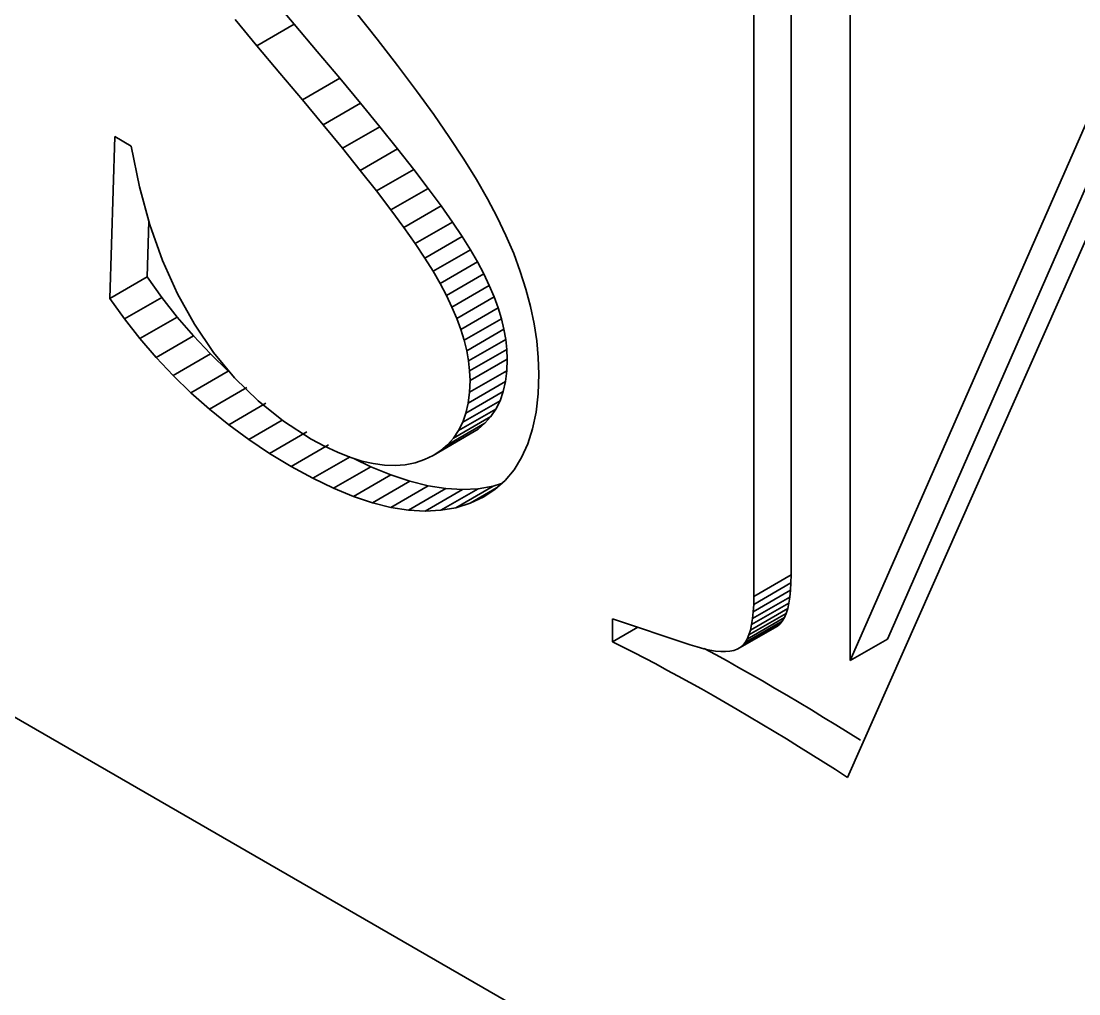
# Model space of a CAD drawing. Header units: millimetres. Extents: x -148 to 148, y -105 to 105.
# Drawn here: x 34.142 to 36.147, y -8.77 to -6.925 of the extents above; entities that cross this region are included whole.
import ezdxf

# ---------------------------------------------------------------- set-up
doc = ezdxf.new("R2010")
doc.units = ezdxf.units.MM
doc.layers.add('粗实线层', color=7, linetype='Continuous', lineweight=35)

msp = doc.modelspace()

# ---------------------------------------------------------------- linework, layer by layer
at = {"layer": '粗实线层', "color": 7, "lineweight": 35, "ltscale": 0.314351}
msp.add_line((38.1852, -10.5866), (27.2957, -4.2996), dxfattribs=at)
at = {"layer": '粗实线层', "color": 7, "lineweight": 35, "ltscale": 0.031065}
msp.add_line((35.6019, -7.9753), (35.6019, -6.7327), dxfattribs=at)
at = {"layer": '粗实线层', "color": 7, "lineweight": 35, "ltscale": 0.031066}
msp.add_line((35.5312, -8.0162), (35.5312, -6.7735), dxfattribs=at)
at = {"layer": '粗实线层', "color": 7, "lineweight": 35, "ltscale": 0.031955}
msp.add_line((35.7137, -6.8598), (35.7137, -8.138), dxfattribs=at)
at = {"layer": '粗实线层', "color": 7, "lineweight": 35, "ltscale": 0.001615}
for p, q in [((34.6597, -6.9314), (34.6184, -6.8817)), ((34.589, -6.9722), (34.5477, -6.9225))]:
    msp.add_line(p, q, dxfattribs=at)
at = {"layer": '粗实线层', "color": 7, "lineweight": 35, "ltscale": 0.001675}
msp.add_line((34.7752, -6.907), (34.8171, -6.9593), dxfattribs=at)
at = {"layer": '粗实线层', "color": 7, "lineweight": 35, "ltscale": 0.002041}
for p, q in [((34.589, -6.9722), (34.6597, -6.9314)), ((34.715, -7.1218), (34.7857, -7.081)), ((34.7515, -7.1664), (34.8223, -7.1256)), ((34.7851, -7.2083), (34.8558, -7.1674)), ((34.8156, -7.2472), (34.8864, -7.2064)), ((34.8432, -7.2834), (34.9139, -7.2426)), ((34.8677, -7.3167), (34.9384, -7.2759)), ((34.8892, -7.3472), (34.9599, -7.3064)), ((34.9077, -7.3748), (34.9784, -7.334)), ((34.9232, -7.3997), (34.9939, -7.3588)), ((34.9365, -7.4228), (35.0072, -7.382)), ((34.3105, -7.451), (34.3812, -7.4101)), ((34.9484, -7.4454), (35.0191, -7.4046)), ((34.9588, -7.4675), (35.0296, -7.4266)), ((34.3382, -7.4899), (34.4089, -7.4491)), ((34.9679, -7.489), (35.0387, -7.4482)), ((34.9756, -7.51), (35.0463, -7.4692)), ((34.3674, -7.5272), (34.4381, -7.4864)), ((34.9819, -7.5305), (35.0526, -7.4896)), ((34.9868, -7.5504), (35.0575, -7.5096)), ((34.3981, -7.563), (34.4688, -7.5222)), ((34.9903, -7.5698), (35.061, -7.529)), ((34.4303, -7.5972), (34.501, -7.5564)), ((34.9924, -7.5887), (35.0631, -7.5478)), ((34.9931, -7.607), (35.0638, -7.5662)), ((34.4639, -7.6299), (34.5347, -7.5891)), ((34.9923, -7.6292), (35.063, -7.5884)), ((34.9897, -7.6498), (35.0604, -7.6089)), ((34.499, -7.661), (34.5698, -7.6202)), ((34.9853, -7.6688), (35.056, -7.6279)), ((34.5356, -7.6906), (34.6063, -7.6497)), ((34.9793, -7.6861), (35.05, -7.6453)), ((34.962, -7.7161), (35.0327, -7.6753)), ((34.9715, -7.7019), (35.0422, -7.6611)), ((34.9377, -7.7397), (35.0085, -7.6989)), ((34.9507, -7.7287), (35.0214, -7.6879)), ((34.6132, -7.745), (34.6839, -7.7042)), ((34.923, -7.7491), (34.9937, -7.7082)), ((34.6542, -7.7698), (34.7249, -7.729)), ((34.6951, -7.7922), (34.7658, -7.7514)), ((34.7345, -7.8112), (34.8052, -7.7703)), ((34.7723, -7.8267), (34.843, -7.7859)), ((34.8085, -7.8388), (34.8792, -7.798)), ((34.8432, -7.8475), (34.9139, -7.8067)), ((34.8763, -7.8528), (34.947, -7.8119)), ((34.9079, -7.8546), (34.9786, -7.8138)), ((34.9378, -7.853), (35.0085, -7.8122)), ((34.9663, -7.8481), (35.037, -7.8072)), ((35.5312, -8.0162), (35.6019, -7.9753)), ((35.5309, -8.0314), (35.6016, -7.9906)), ((35.5288, -8.0583), (35.5996, -8.0174)), ((35.5302, -8.0455), (35.6009, -8.0046)), ((35.5247, -8.0802), (35.5954, -8.0393)), ((35.527, -8.0698), (35.5977, -8.029)), ((35.5184, -8.0971), (35.5891, -8.0563)), ((35.5218, -8.0893), (35.5925, -8.0484)), ((35.5051, -8.1133), (35.5758, -8.0725)), ((35.5101, -8.1092), (35.5808, -8.0683)), ((35.5145, -8.1038), (35.5852, -8.0629)), ((35.7137, -8.138), (35.7844, -8.0971))]:
    msp.add_line(p, q, dxfattribs=at)
at = {"layer": '粗实线层', "color": 7, "lineweight": 35, "ltscale": 0.001696}
msp.add_line((34.7035, -6.9832), (34.6597, -6.9314), dxfattribs=at)
at = {"layer": '粗实线层', "color": 7, "lineweight": 35, "ltscale": 0.033029}
msp.add_line((35.7137, -8.138), (36.2447, -6.9282), dxfattribs=at)
at = {"layer": '粗实线层', "color": 7, "lineweight": 35, "ltscale": 0.001695}
msp.add_line((34.6328, -7.024), (34.589, -6.9722), dxfattribs=at)
at = {"layer": '粗实线层', "color": 7, "lineweight": 35, "ltscale": 0.001584}
msp.add_line((34.8171, -6.9593), (34.8559, -7.0094), dxfattribs=at)
at = {"layer": '粗实线层', "color": 7, "lineweight": 35, "ltscale": 0.001648}
for p, q in [((34.7461, -7.0335), (34.7035, -6.9832)), ((34.6754, -7.0743), (34.6328, -7.024))]:
    msp.add_line(p, q, dxfattribs=at)
at = {"layer": '粗实线层', "color": 7, "lineweight": 35, "ltscale": 0.001494}
msp.add_line((34.8559, -7.0094), (34.8918, -7.0572), dxfattribs=at)
at = {"layer": '粗实线层', "color": 7, "lineweight": 35, "ltscale": 0.030004}
msp.add_line((35.7844, -8.0971), (36.2667, -6.9982), dxfattribs=at)
at = {"layer": '粗实线层', "color": 7, "lineweight": 35, "ltscale": 0.002042}
msp.add_line((34.6754, -7.0743), (34.7461, -7.0335), dxfattribs=at)
at = {"layer": '粗实线层', "color": 7, "lineweight": 35, "ltscale": 0.001545}
for p, q in [((34.7857, -7.081), (34.7461, -7.0335)), ((34.715, -7.1218), (34.6754, -7.0743))]:
    msp.add_line(p, q, dxfattribs=at)
at = {"layer": '粗实线层', "color": 7, "lineweight": 35, "ltscale": 0.001404}
msp.add_line((34.8918, -7.0572), (34.9247, -7.1027), dxfattribs=at)
at = {"layer": '粗实线层', "color": 7, "lineweight": 35, "ltscale": 0.001443}
for p, q in [((34.8223, -7.1256), (34.7857, -7.081)), ((34.7515, -7.1664), (34.715, -7.1218))]:
    msp.add_line(p, q, dxfattribs=at)
at = {"layer": '粗实线层', "color": 7, "lineweight": 35, "ltscale": 0.001314}
msp.add_line((34.9247, -7.1027), (34.9545, -7.146), dxfattribs=at)
at = {"layer": '粗实线层', "color": 7, "lineweight": 35, "ltscale": 0.00134}
msp.add_line((34.8558, -7.1674), (34.8223, -7.1256), dxfattribs=at)
at = {"layer": '粗实线层', "color": 7, "lineweight": 35, "ltscale": 0.007667}
msp.add_line((34.3105, -7.451), (34.3199, -7.1444), dxfattribs=at)
at = {"layer": '粗实线层', "color": 7, "lineweight": 35, "ltscale": 0.000889538}
msp.add_line((34.3199, -7.1444), (34.3508, -7.1622), dxfattribs=at)
at = {"layer": '粗实线层', "color": 7, "lineweight": 35, "ltscale": 0.001226}
msp.add_line((34.9545, -7.146), (34.9815, -7.187), dxfattribs=at)
at = {"layer": '粗实线层', "color": 7, "lineweight": 35, "ltscale": 0.001971}
msp.add_line((34.3508, -7.1622), (34.3665, -7.2395), dxfattribs=at)
at = {"layer": '粗实线层', "color": 7, "lineweight": 35, "ltscale": 0.001341}
msp.add_line((34.7851, -7.2083), (34.7515, -7.1664), dxfattribs=at)
at = {"layer": '粗实线层', "color": 7, "lineweight": 35, "ltscale": 0.001238}
for p, q in [((34.8864, -7.2064), (34.8558, -7.1674)), ((34.8156, -7.2472), (34.7851, -7.2083))]:
    msp.add_line(p, q, dxfattribs=at)
at = {"layer": '粗实线层', "color": 7, "lineweight": 35, "ltscale": 0.001138}
msp.add_line((34.9815, -7.187), (35.0054, -7.2257), dxfattribs=at)
at = {"layer": '粗实线层', "color": 7, "lineweight": 35, "ltscale": 0.001136}
for p, q in [((34.9139, -7.2426), (34.8864, -7.2064)), ((34.8432, -7.2834), (34.8156, -7.2472))]:
    msp.add_line(p, q, dxfattribs=at)
at = {"layer": '粗实线层', "color": 7, "lineweight": 35, "ltscale": 0.001051}
msp.add_line((35.0054, -7.2257), (35.0263, -7.2621), dxfattribs=at)
at = {"layer": '粗实线层', "color": 7, "lineweight": 35, "ltscale": 0.001877}
msp.add_line((34.3665, -7.2395), (34.3864, -7.3119), dxfattribs=at)
at = {"layer": '粗实线层', "color": 7, "lineweight": 35, "ltscale": 0.001034}
for p, q in [((34.9384, -7.2759), (34.9139, -7.2426)), ((34.8677, -7.3167), (34.8432, -7.2834))]:
    msp.add_line(p, q, dxfattribs=at)
at = {"layer": '粗实线层', "color": 7, "lineweight": 35, "ltscale": 0.000932544}
msp.add_line((34.9599, -7.3064), (34.9384, -7.2759), dxfattribs=at)
at = {"layer": '粗实线层', "color": 7, "lineweight": 35, "ltscale": 0.000991388}
msp.add_line((35.0263, -7.2621), (35.0448, -7.2972), dxfattribs=at)
at = {"layer": '粗实线层', "color": 7, "lineweight": 35, "ltscale": 0.02956}
msp.add_line((36.1878, -7.2785), (35.709, -8.3597), dxfattribs=at)
at = {"layer": '粗实线层', "color": 7, "lineweight": 35, "ltscale": 0.000960817}
msp.add_line((35.0448, -7.2972), (35.0613, -7.3319), dxfattribs=at)
at = {"layer": '粗实线层', "color": 7, "lineweight": 35, "ltscale": 0.002638}
msp.add_line((34.3812, -7.4101), (34.3844, -7.3047), dxfattribs=at)
at = {"layer": '粗实线层', "color": 7, "lineweight": 35, "ltscale": 0.001793}
msp.add_line((34.3864, -7.3119), (34.4103, -7.3795), dxfattribs=at)
at = {"layer": '粗实线层', "color": 7, "lineweight": 35, "ltscale": 0.000932856}
msp.add_line((34.8892, -7.3472), (34.8677, -7.3167), dxfattribs=at)
at = {"layer": '粗实线层', "color": 7, "lineweight": 35, "ltscale": 0.000831594}
for p, q in [((34.9784, -7.334), (34.9599, -7.3064)), ((34.9077, -7.3748), (34.8892, -7.3472))]:
    msp.add_line(p, q, dxfattribs=at)
at = {"layer": '粗实线层', "color": 7, "lineweight": 35, "ltscale": 0.000731523}
for p, q in [((34.9939, -7.3588), (34.9784, -7.334)), ((34.9232, -7.3997), (34.9077, -7.3748))]:
    msp.add_line(p, q, dxfattribs=at)
at = {"layer": '粗实线层', "color": 7, "lineweight": 35, "ltscale": 0.000931367}
msp.add_line((35.0613, -7.3319), (35.0759, -7.3662), dxfattribs=at)
at = {"layer": '粗实线层', "color": 7, "lineweight": 35, "ltscale": 0.000666961}
for p, q in [((35.0072, -7.382), (34.9939, -7.3588)), ((34.9365, -7.4228), (34.9232, -7.3997))]:
    msp.add_line(p, q, dxfattribs=at)
at = {"layer": '粗实线层', "color": 7, "lineweight": 35, "ltscale": 0.000903491}
msp.add_line((35.0759, -7.3662), (35.0885, -7.4001), dxfattribs=at)
at = {"layer": '粗实线层', "color": 7, "lineweight": 35, "ltscale": 0.001719}
msp.add_line((34.4103, -7.3795), (34.4384, -7.4423), dxfattribs=at)
at = {"layer": '粗实线层', "color": 7, "lineweight": 35, "ltscale": 0.000638344}
for p, q in [((35.0191, -7.4046), (35.0072, -7.382)), ((34.9484, -7.4454), (34.9365, -7.4228))]:
    msp.add_line(p, q, dxfattribs=at)
at = {"layer": '粗实线层', "color": 7, "lineweight": 35, "ltscale": 0.001195}
for p, q in [((34.4089, -7.4491), (34.3812, -7.4101)), ((34.3382, -7.4899), (34.3105, -7.451))]:
    msp.add_line(p, q, dxfattribs=at)
at = {"layer": '粗实线层', "color": 7, "lineweight": 35, "ltscale": 0.000610695}
for p, q in [((35.0296, -7.4266), (35.0191, -7.4046)), ((34.9588, -7.4675), (34.9484, -7.4454))]:
    msp.add_line(p, q, dxfattribs=at)
at = {"layer": '粗实线层', "color": 7, "lineweight": 35, "ltscale": 0.000878147}
msp.add_line((35.0885, -7.4001), (35.0992, -7.4335), dxfattribs=at)
at = {"layer": '粗实线层', "color": 7, "lineweight": 35, "ltscale": 0.000584653}
msp.add_line((35.0387, -7.4482), (35.0296, -7.4266), dxfattribs=at)
at = {"layer": '粗实线层', "color": 7, "lineweight": 35, "ltscale": 0.000854784}
msp.add_line((35.0992, -7.4335), (35.1079, -7.4666), dxfattribs=at)
at = {"layer": '粗实线层', "color": 7, "lineweight": 35, "ltscale": 0.001186}
for p, q in [((34.4381, -7.4864), (34.4089, -7.4491)), ((34.3674, -7.5272), (34.3382, -7.4899))]:
    msp.add_line(p, q, dxfattribs=at)
at = {"layer": '粗实线层', "color": 7, "lineweight": 35, "ltscale": 0.001657}
msp.add_line((34.4384, -7.4423), (34.4705, -7.5002), dxfattribs=at)
at = {"layer": '粗实线层', "color": 7, "lineweight": 35, "ltscale": 0.000559005}
for p, q in [((35.0463, -7.4692), (35.0387, -7.4482)), ((34.9756, -7.51), (34.9679, -7.489))]:
    msp.add_line(p, q, dxfattribs=at)
at = {"layer": '粗实线层', "color": 7, "lineweight": 35, "ltscale": 0.000584301}
msp.add_line((34.9679, -7.489), (34.9588, -7.4675), dxfattribs=at)
at = {"layer": '粗实线层', "color": 7, "lineweight": 35, "ltscale": 0.000535262}
msp.add_line((35.0526, -7.4896), (35.0463, -7.4692), dxfattribs=at)
at = {"layer": '粗实线层', "color": 7, "lineweight": 35, "ltscale": 0.000833512}
msp.add_line((35.1079, -7.4666), (35.1147, -7.4992), dxfattribs=at)
at = {"layer": '粗实线层', "color": 7, "lineweight": 35, "ltscale": 0.001179}
for p, q in [((34.4688, -7.5222), (34.4381, -7.4864)), ((34.3981, -7.563), (34.3674, -7.5272))]:
    msp.add_line(p, q, dxfattribs=at)
at = {"layer": '粗实线层', "color": 7, "lineweight": 35, "ltscale": 0.000513398}
msp.add_line((35.0575, -7.5096), (35.0526, -7.4896), dxfattribs=at)
at = {"layer": '粗实线层', "color": 7, "lineweight": 35, "ltscale": 0.000814745}
msp.add_line((35.1147, -7.4992), (35.1196, -7.5314), dxfattribs=at)
at = {"layer": '粗实线层', "color": 7, "lineweight": 35, "ltscale": 0.001607}
msp.add_line((34.4705, -7.5002), (34.5066, -7.5534), dxfattribs=at)
at = {"layer": '粗实线层', "color": 7, "lineweight": 35, "ltscale": 0.000535627}
msp.add_line((34.9819, -7.5305), (34.9756, -7.51), dxfattribs=at)
at = {"layer": '粗实线层', "color": 7, "lineweight": 35, "ltscale": 0.000492655}
msp.add_line((35.061, -7.529), (35.0575, -7.5096), dxfattribs=at)
at = {"layer": '粗实线层', "color": 7, "lineweight": 35, "ltscale": 0.001174}
for p, q in [((34.501, -7.5564), (34.4688, -7.5222)), ((34.4303, -7.5972), (34.3981, -7.563))]:
    msp.add_line(p, q, dxfattribs=at)
at = {"layer": '粗实线层', "color": 7, "lineweight": 35, "ltscale": 0.000512937}
msp.add_line((34.9868, -7.5504), (34.9819, -7.5305), dxfattribs=at)
at = {"layer": '粗实线层', "color": 7, "lineweight": 35, "ltscale": 0.000474384}
msp.add_line((35.0631, -7.5478), (35.061, -7.529), dxfattribs=at)
at = {"layer": '粗实线层', "color": 7, "lineweight": 35, "ltscale": 0.000799075}
msp.add_line((35.1196, -7.5314), (35.1225, -7.5633), dxfattribs=at)
at = {"layer": '粗实线层', "color": 7, "lineweight": 35, "ltscale": 0.001172}
for p, q in [((34.5347, -7.5891), (34.501, -7.5564)), ((34.4639, -7.6299), (34.4303, -7.5972))]:
    msp.add_line(p, q, dxfattribs=at)
at = {"layer": '粗实线层', "color": 7, "lineweight": 35, "ltscale": 0.001573}
msp.add_line((34.5066, -7.5534), (34.5469, -7.6017), dxfattribs=at)
at = {"layer": '粗实线层', "color": 7, "lineweight": 35, "ltscale": 0.000492723}
msp.add_line((34.9903, -7.5698), (34.9868, -7.5504), dxfattribs=at)
at = {"layer": '粗实线层', "color": 7, "lineweight": 35, "ltscale": 0.000458862}
msp.add_line((35.0638, -7.5662), (35.0631, -7.5478), dxfattribs=at)
at = {"layer": '粗实线层', "color": 7, "lineweight": 35, "ltscale": 0.000474763}
msp.add_line((34.9924, -7.5887), (34.9903, -7.5698), dxfattribs=at)
at = {"layer": '粗实线层', "color": 7, "lineweight": 35, "ltscale": 0.000555083}
msp.add_line((35.063, -7.5884), (35.0638, -7.5662), dxfattribs=at)
at = {"layer": '粗实线层', "color": 7, "lineweight": 35, "ltscale": 0.000785444}
msp.add_line((35.1225, -7.5633), (35.1235, -7.5947), dxfattribs=at)
at = {"layer": '粗实线层', "color": 7, "lineweight": 35, "ltscale": 0.000458481}
msp.add_line((34.9931, -7.607), (34.9924, -7.5887), dxfattribs=at)
at = {"layer": '粗实线层', "color": 7, "lineweight": 35, "ltscale": 0.000518673}
for p, q in [((35.0604, -7.6089), (35.063, -7.5884)), ((34.9897, -7.6498), (34.9923, -7.6292))]:
    msp.add_line(p, q, dxfattribs=at)
at = {"layer": '粗实线层', "color": 7, "lineweight": 35, "ltscale": 0.00093632}
msp.add_line((35.1235, -7.5947), (35.1222, -7.6321), dxfattribs=at)
at = {"layer": '粗实线层', "color": 7, "lineweight": 35, "ltscale": 0.001553}
msp.add_line((34.5469, -7.6017), (34.5912, -7.6453), dxfattribs=at)
at = {"layer": '粗实线层', "color": 7, "lineweight": 35, "ltscale": 0.000555464}
msp.add_line((34.9923, -7.6292), (34.9931, -7.607), dxfattribs=at)
at = {"layer": '粗实线层', "color": 7, "lineweight": 35, "ltscale": 0.000487045}
msp.add_line((35.056, -7.6279), (35.0604, -7.6089), dxfattribs=at)
at = {"layer": '粗实线层', "color": 7, "lineweight": 35, "ltscale": 0.001173}
msp.add_line((34.499, -7.661), (34.4639, -7.6299), dxfattribs=at)
at = {"layer": '粗实线层', "color": 7, "lineweight": 35, "ltscale": 0.000460131}
msp.add_line((35.05, -7.6453), (35.056, -7.6279), dxfattribs=at)
at = {"layer": '粗实线层', "color": 7, "lineweight": 35, "ltscale": 0.00086953}
msp.add_line((35.1222, -7.6321), (35.1183, -7.6667), dxfattribs=at)
at = {"layer": '粗实线层', "color": 7, "lineweight": 35, "ltscale": 0.001549}
msp.add_line((34.5912, -7.6453), (34.6396, -7.6839), dxfattribs=at)
at = {"layer": '粗实线层', "color": 7, "lineweight": 35, "ltscale": 0.000486673}
msp.add_line((34.9853, -7.6688), (34.9897, -7.6498), dxfattribs=at)
at = {"layer": '粗实线层', "color": 7, "lineweight": 35, "ltscale": 0.00044032}
msp.add_line((35.0422, -7.6611), (35.05, -7.6453), dxfattribs=at)
at = {"layer": '粗实线层', "color": 7, "lineweight": 35, "ltscale": 0.001175}
msp.add_line((34.5356, -7.6906), (34.499, -7.661), dxfattribs=at)
at = {"layer": '粗实线层', "color": 7, "lineweight": 35, "ltscale": 0.000460491}
msp.add_line((34.9793, -7.6861), (34.9853, -7.6688), dxfattribs=at)
at = {"layer": '粗实线层', "color": 7, "lineweight": 35, "ltscale": 0.000422002}
for p, q in [((35.0214, -7.6879), (35.0327, -7.6753)), ((34.9507, -7.7287), (34.962, -7.7161))]:
    msp.add_line(p, q, dxfattribs=at)
at = {"layer": '粗实线层', "color": 7, "lineweight": 35, "ltscale": 0.000426696}
msp.add_line((35.0327, -7.6753), (35.0422, -7.6611), dxfattribs=at)
at = {"layer": '粗实线层', "color": 7, "lineweight": 35, "ltscale": 0.000808509}
msp.add_line((35.1183, -7.6667), (35.1118, -7.6983), dxfattribs=at)
at = {"layer": '粗实线层', "color": 7, "lineweight": 35, "ltscale": 0.001181}
msp.add_line((34.5737, -7.7185), (34.5356, -7.6906), dxfattribs=at)
at = {"layer": '粗实线层', "color": 7, "lineweight": 35, "ltscale": 0.001831}
msp.add_line((34.5737, -7.7185), (34.6371, -7.6819), dxfattribs=at)
at = {"layer": '粗实线层', "color": 7, "lineweight": 35, "ltscale": 0.001562}
msp.add_line((34.6396, -7.6839), (34.6921, -7.7178), dxfattribs=at)
at = {"layer": '粗实线层', "color": 7, "lineweight": 35, "ltscale": 0.000439978}
msp.add_line((34.9715, -7.7019), (34.9793, -7.6861), dxfattribs=at)
at = {"layer": '粗实线层', "color": 7, "lineweight": 35, "ltscale": 0.000436199}
for p, q in [((34.9937, -7.7082), (35.0085, -7.6989)), ((34.923, -7.7491), (34.9377, -7.7397))]:
    msp.add_line(p, q, dxfattribs=at)
at = {"layer": '粗实线层', "color": 7, "lineweight": 35, "ltscale": 0.000425232}
msp.add_line((35.0085, -7.6989), (35.0214, -7.6879), dxfattribs=at)
at = {"layer": '粗实线层', "color": 7, "lineweight": 35, "ltscale": 0.000755478}
msp.add_line((35.1118, -7.6983), (35.1026, -7.7271), dxfattribs=at)
at = {"layer": '粗实线层', "color": 7, "lineweight": 35, "ltscale": 0.001189}
msp.add_line((34.6132, -7.745), (34.5737, -7.7185), dxfattribs=at)
at = {"layer": '粗实线层', "color": 7, "lineweight": 35, "ltscale": 0.000716758}
msp.add_line((34.6921, -7.7178), (34.7173, -7.7315), dxfattribs=at)
at = {"layer": '粗实线层', "color": 7, "lineweight": 35, "ltscale": 0.000427013}
msp.add_line((34.962, -7.7161), (34.9715, -7.7019), dxfattribs=at)
at = {"layer": '粗实线层', "color": 7, "lineweight": 35, "ltscale": 0.000673512}
msp.add_line((34.7173, -7.7315), (34.7416, -7.743), dxfattribs=at)
at = {"layer": '粗实线层', "color": 7, "lineweight": 35, "ltscale": 0.000424986}
msp.add_line((34.9377, -7.7397), (34.9507, -7.7287), dxfattribs=at)
at = {"layer": '粗实线层', "color": 7, "lineweight": 35, "ltscale": 0.000711414}
msp.add_line((35.1026, -7.7271), (35.0909, -7.7531), dxfattribs=at)
at = {"layer": '粗实线层', "color": 7, "lineweight": 35, "ltscale": 0.001199}
msp.add_line((34.6542, -7.7698), (34.6132, -7.745), dxfattribs=at)
at = {"layer": '粗实线层', "color": 7, "lineweight": 35, "ltscale": 0.000632861}
msp.add_line((34.7416, -7.743), (34.7652, -7.7524), dxfattribs=at)
at = {"layer": '粗实线层', "color": 7, "lineweight": 35, "ltscale": 0.000594906}
msp.add_line((34.7652, -7.7524), (34.7878, -7.7596), dxfattribs=at)
at = {"layer": '粗实线层', "color": 7, "lineweight": 35, "ltscale": 0.000891647}
msp.add_line((34.8052, -7.7703), (34.773, -7.7549), dxfattribs=at)
at = {"layer": '粗实线层', "color": 7, "lineweight": 35, "ltscale": 0.000560613}
msp.add_line((34.7878, -7.7596), (34.8097, -7.7645), dxfattribs=at)
at = {"layer": '粗实线层', "color": 7, "lineweight": 35, "ltscale": 0.000466723}
msp.add_line((34.8889, -7.7627), (34.9066, -7.7568), dxfattribs=at)
at = {"layer": '粗实线层', "color": 7, "lineweight": 35, "ltscale": 0.000454578}
msp.add_line((34.9066, -7.7568), (34.923, -7.7491), dxfattribs=at)
at = {"layer": '粗实线层', "color": 7, "lineweight": 35, "ltscale": 0.000678836}
msp.add_line((35.0909, -7.7531), (35.0766, -7.7761), dxfattribs=at)
at = {"layer": '粗实线层', "color": 7, "lineweight": 35, "ltscale": 0.001166}
msp.add_line((34.6951, -7.7922), (34.6542, -7.7698), dxfattribs=at)
at = {"layer": '粗实线层', "color": 7, "lineweight": 35, "ltscale": 0.001022}
for p, q in [((34.843, -7.7859), (34.8052, -7.7703)), ((34.7723, -7.8267), (34.7345, -7.8112))]:
    msp.add_line(p, q, dxfattribs=at)
at = {"layer": '粗实线层', "color": 7, "lineweight": 35, "ltscale": 0.000530759}
msp.add_line((34.8097, -7.7645), (34.8308, -7.7674), dxfattribs=at)
at = {"layer": '粗实线层', "color": 7, "lineweight": 35, "ltscale": 0.000505308}
msp.add_line((34.8308, -7.7674), (34.851, -7.768), dxfattribs=at)
at = {"layer": '粗实线层', "color": 7, "lineweight": 35, "ltscale": 0.000485966}
msp.add_line((34.851, -7.768), (34.8703, -7.7665), dxfattribs=at)
at = {"layer": '粗实线层', "color": 7, "lineweight": 35, "ltscale": 0.000473114}
msp.add_line((34.8703, -7.7665), (34.8889, -7.7627), dxfattribs=at)
at = {"layer": '粗实线层', "color": 7, "lineweight": 35, "ltscale": 0.000659032}
msp.add_line((35.0766, -7.7761), (35.0596, -7.7963), dxfattribs=at)
at = {"layer": '粗实线层', "color": 7, "lineweight": 35, "ltscale": 0.001093}
msp.add_line((34.7345, -7.8112), (34.6951, -7.7922), dxfattribs=at)
at = {"layer": '粗实线层', "color": 7, "lineweight": 35, "ltscale": 0.00095528}
for p, q in [((34.8792, -7.798), (34.843, -7.7859)), ((34.8085, -7.8388), (34.7723, -7.8267))]:
    msp.add_line(p, q, dxfattribs=at)
at = {"layer": '粗实线层', "color": 7, "lineweight": 35, "ltscale": 0.000893466}
msp.add_line((34.9139, -7.8067), (34.8792, -7.798), dxfattribs=at)
at = {"layer": '粗实线层', "color": 7, "lineweight": 35, "ltscale": 0.00065288}
msp.add_line((35.0596, -7.7963), (35.0401, -7.8136), dxfattribs=at)
at = {"layer": '粗实线层', "color": 7, "lineweight": 35, "ltscale": 0.000838563}
for p, q in [((34.947, -7.8119), (34.9139, -7.8067)), ((34.8763, -7.8528), (34.8432, -7.8475))]:
    msp.add_line(p, q, dxfattribs=at)
at = {"layer": '粗实线层', "color": 7, "lineweight": 35, "ltscale": 0.00078987}
msp.add_line((34.9786, -7.8138), (34.947, -7.8119), dxfattribs=at)
at = {"layer": '粗实线层', "color": 7, "lineweight": 35, "ltscale": 0.000750637}
msp.add_line((35.0085, -7.8122), (34.9786, -7.8138), dxfattribs=at)
at = {"layer": '粗实线层', "color": 7, "lineweight": 35, "ltscale": 0.001457}
msp.add_line((34.9931, -7.8396), (35.0436, -7.8105), dxfattribs=at)
at = {"layer": '粗实线层', "color": 7, "lineweight": 35, "ltscale": 0.000721543}
for p, q in [((35.037, -7.8072), (35.0085, -7.8122)), ((34.9663, -7.8481), (34.9378, -7.853))]:
    msp.add_line(p, q, dxfattribs=at)
at = {"layer": '粗实线层', "color": 7, "lineweight": 35, "ltscale": 0.000661399}
msp.add_line((35.0401, -7.8136), (35.0179, -7.8281), dxfattribs=at)
at = {"layer": '粗实线层', "color": 7, "lineweight": 35, "ltscale": 0.000418175}
msp.add_line((35.0529, -7.8022), (35.037, -7.8072), dxfattribs=at)
at = {"layer": '粗实线层', "color": 7, "lineweight": 35, "ltscale": 0.000893558}
msp.add_line((34.8432, -7.8475), (34.8085, -7.8388), dxfattribs=at)
at = {"layer": '粗实线层', "color": 7, "lineweight": 35, "ltscale": 0.000703634}
msp.add_line((34.9931, -7.8396), (34.9663, -7.8481), dxfattribs=at)
at = {"layer": '粗实线层', "color": 7, "lineweight": 35, "ltscale": 0.00068332}
msp.add_line((35.0179, -7.8281), (34.9931, -7.8396), dxfattribs=at)
at = {"layer": '粗实线层', "color": 7, "lineweight": 35, "ltscale": 0.000789848}
msp.add_line((34.9079, -7.8546), (34.8763, -7.8528), dxfattribs=at)
at = {"layer": '粗实线层', "color": 7, "lineweight": 35, "ltscale": 0.000750617}
msp.add_line((34.9378, -7.853), (34.9079, -7.8546), dxfattribs=at)
at = {"layer": '粗实线层', "color": 7, "lineweight": 35, "ltscale": 0.000381525}
for p, q in [((35.6016, -7.9906), (35.6019, -7.9753)), ((35.5309, -8.0314), (35.5312, -8.0162))]:
    msp.add_line(p, q, dxfattribs=at)
at = {"layer": '粗实线层', "color": 7, "lineweight": 35, "ltscale": 0.000351491}
msp.add_line((35.6009, -8.0046), (35.6016, -7.9906), dxfattribs=at)
at = {"layer": '粗实线层', "color": 7, "lineweight": 35, "ltscale": 0.000292755}
msp.add_line((35.5977, -8.029), (35.5996, -8.0174), dxfattribs=at)
at = {"layer": '粗实线层', "color": 7, "lineweight": 35, "ltscale": 0.000321351}
msp.add_line((35.5996, -8.0174), (35.6009, -8.0046), dxfattribs=at)
at = {"layer": '粗实线层', "color": 7, "lineweight": 35, "ltscale": 0.00035111}
msp.add_line((35.5302, -8.0455), (35.5309, -8.0314), dxfattribs=at)
at = {"layer": '粗实线层', "color": 7, "lineweight": 35, "ltscale": 0.000238763}
msp.add_line((35.5925, -8.0484), (35.5954, -8.0393), dxfattribs=at)
at = {"layer": '粗实线层', "color": 7, "lineweight": 35, "ltscale": 0.000264768}
msp.add_line((35.5954, -8.0393), (35.5977, -8.029), dxfattribs=at)
at = {"layer": '粗实线层', "color": 7, "lineweight": 35, "ltscale": 0.001095}
msp.add_line((35.2633, -8.1024), (35.2633, -8.0586), dxfattribs=at)
at = {"layer": '粗实线层', "color": 7, "lineweight": 35, "ltscale": 0.003875}
msp.add_line((35.2633, -8.0586), (35.4103, -8.1079), dxfattribs=at)
at = {"layer": '粗实线层', "color": 7, "lineweight": 35, "ltscale": 0.000292378}
msp.add_line((35.527, -8.0698), (35.5288, -8.0583), dxfattribs=at)
at = {"layer": '粗实线层', "color": 7, "lineweight": 35, "ltscale": 0.00032173}
msp.add_line((35.5288, -8.0583), (35.5302, -8.0455), dxfattribs=at)
at = {"layer": '粗实线层', "color": 7, "lineweight": 35, "ltscale": 0.000192736}
for p, q in [((35.5852, -8.0629), (35.5891, -8.0563)), ((35.5145, -8.1038), (35.5184, -8.0971))]:
    msp.add_line(p, q, dxfattribs=at)
at = {"layer": '粗实线层', "color": 7, "lineweight": 35, "ltscale": 0.000213932}
msp.add_line((35.5891, -8.0563), (35.5925, -8.0484), dxfattribs=at)
at = {"layer": '粗实线层', "color": 7, "lineweight": 35, "ltscale": 0.001385}
msp.add_line((35.2633, -8.1024), (35.3113, -8.0747), dxfattribs=at)
at = {"layer": '粗实线层', "color": 7, "lineweight": 35, "ltscale": 0.000238399}
msp.add_line((35.5218, -8.0893), (35.5247, -8.0802), dxfattribs=at)
at = {"layer": '粗实线层', "color": 7, "lineweight": 35, "ltscale": 0.00026514}
msp.add_line((35.5247, -8.0802), (35.527, -8.0698), dxfattribs=at)
at = {"layer": '粗实线层', "color": 7, "lineweight": 35, "ltscale": 0.000162159}
msp.add_line((35.5758, -8.0725), (35.5808, -8.0683), dxfattribs=at)
at = {"layer": '粗实线层', "color": 7, "lineweight": 35, "ltscale": 0.000174568}
for p, q in [((35.5808, -8.0683), (35.5852, -8.0629)), ((35.5101, -8.1092), (35.5145, -8.1038))]:
    msp.add_line(p, q, dxfattribs=at)
at = {"layer": '粗实线层', "color": 7, "lineweight": 35, "ltscale": 0.000214283}
msp.add_line((35.5184, -8.0971), (35.5218, -8.0893), dxfattribs=at)
at = {"layer": '粗实线层', "color": 7, "lineweight": 35, "ltscale": 0.000560245}
msp.add_line((35.2834, -8.1124), (35.2633, -8.1024), dxfattribs=at)
at = {"layer": '粗实线层', "color": 7, "lineweight": 35, "ltscale": 0.000570495}
msp.add_line((35.3037, -8.1227), (35.2834, -8.1124), dxfattribs=at)
at = {"layer": '粗实线层', "color": 7, "lineweight": 35, "ltscale": 0.000349501}
msp.add_line((35.4103, -8.1079), (35.4236, -8.1121), dxfattribs=at)
at = {"layer": '粗实线层', "color": 7, "lineweight": 35, "ltscale": 0.00032353}
msp.add_line((35.4236, -8.1121), (35.4361, -8.1155), dxfattribs=at)
at = {"layer": '粗实线层', "color": 7, "lineweight": 35, "ltscale": 0.000297537}
msp.add_line((35.4361, -8.1155), (35.4477, -8.1181), dxfattribs=at)
at = {"layer": '粗实线层', "color": 7, "lineweight": 35, "ltscale": 0.000610932}
msp.add_line((35.4586, -8.1266), (35.4372, -8.1149), dxfattribs=at)
at = {"layer": '粗实线层', "color": 7, "lineweight": 35, "ltscale": 0.000272552}
msp.add_line((35.4477, -8.1181), (35.4585, -8.1199), dxfattribs=at)
at = {"layer": '粗实线层', "color": 7, "lineweight": 35, "ltscale": 0.000248738}
msp.add_line((35.4585, -8.1199), (35.4684, -8.1209), dxfattribs=at)
at = {"layer": '粗实线层', "color": 7, "lineweight": 35, "ltscale": 0.000226619}
msp.add_line((35.4684, -8.1209), (35.4774, -8.121), dxfattribs=at)
at = {"layer": '粗实线层', "color": 7, "lineweight": 35, "ltscale": 0.000205567}
msp.add_line((35.4774, -8.121), (35.4856, -8.1203), dxfattribs=at)
at = {"layer": '粗实线层', "color": 7, "lineweight": 35, "ltscale": 0.000187707}
msp.add_line((35.4856, -8.1203), (35.493, -8.1188), dxfattribs=at)
at = {"layer": '粗实线层', "color": 7, "lineweight": 35, "ltscale": 0.000172182}
msp.add_line((35.493, -8.1188), (35.4995, -8.1165), dxfattribs=at)
at = {"layer": '粗实线层', "color": 7, "lineweight": 35, "ltscale": 0.000161731}
msp.add_line((35.4995, -8.1165), (35.5051, -8.1133), dxfattribs=at)
at = {"layer": '粗实线层', "color": 7, "lineweight": 35, "ltscale": 0.000161913}
msp.add_line((35.5051, -8.1133), (35.5101, -8.1092), dxfattribs=at)
at = {"layer": '粗实线层', "color": 7, "lineweight": 35, "ltscale": 0.000580775}
msp.add_line((35.3244, -8.1334), (35.3037, -8.1227), dxfattribs=at)
at = {"layer": '粗实线层', "color": 7, "lineweight": 35, "ltscale": 0.000590569}
msp.add_line((35.3453, -8.1444), (35.3244, -8.1334), dxfattribs=at)
at = {"layer": '粗实线层', "color": 7, "lineweight": 35, "ltscale": 0.000620953}
msp.add_line((35.4804, -8.1386), (35.4586, -8.1266), dxfattribs=at)
at = {"layer": '粗实线层', "color": 7, "lineweight": 35, "ltscale": 0.000631547}
msp.add_line((35.5024, -8.1509), (35.4804, -8.1386), dxfattribs=at)
at = {"layer": '粗实线层', "color": 7, "lineweight": 35, "ltscale": 0.000600905}
msp.add_line((35.3665, -8.1558), (35.3453, -8.1444), dxfattribs=at)
at = {"layer": '粗实线层', "color": 7, "lineweight": 35, "ltscale": 0.00061075}
msp.add_line((35.3879, -8.1674), (35.3665, -8.1558), dxfattribs=at)
at = {"layer": '粗实线层', "color": 7, "lineweight": 35, "ltscale": 0.000641272}
msp.add_line((35.5248, -8.1635), (35.5024, -8.1509), dxfattribs=at)
at = {"layer": '粗实线层', "color": 7, "lineweight": 35, "ltscale": 0.000621137}
msp.add_line((35.4097, -8.1794), (35.3879, -8.1674), dxfattribs=at)
at = {"layer": '粗实线层', "color": 7, "lineweight": 35, "ltscale": 0.000631361}
msp.add_line((35.4317, -8.1917), (35.4097, -8.1794), dxfattribs=at)
at = {"layer": '粗实线层', "color": 7, "lineweight": 35, "ltscale": 0.000651724}
for p, q in [((35.5474, -8.1765), (35.5248, -8.1635)), ((35.4767, -8.2174), (35.4541, -8.2044))]:
    msp.add_line(p, q, dxfattribs=at)
at = {"layer": '粗实线层', "color": 7, "lineweight": 35, "ltscale": 0.000671945}
msp.add_line((35.5706, -8.19), (35.5474, -8.1765), dxfattribs=at)
at = {"layer": '粗实线层', "color": 7, "lineweight": 35, "ltscale": 0.00064146}
msp.add_line((35.4541, -8.2044), (35.4317, -8.1917), dxfattribs=at)
at = {"layer": '粗实线层', "color": 7, "lineweight": 35, "ltscale": 0.000673541}
msp.add_line((35.5938, -8.2037), (35.5706, -8.19), dxfattribs=at)
at = {"layer": '粗实线层', "color": 7, "lineweight": 35, "ltscale": 0.000671424}
msp.add_line((35.4999, -8.2308), (35.4767, -8.2174), dxfattribs=at)
at = {"layer": '粗实线层', "color": 7, "lineweight": 35, "ltscale": 0.000675678}
for p, q in [((35.6171, -8.2175), (35.5938, -8.2037)), ((35.5464, -8.2583), (35.5231, -8.2445))]:
    msp.add_line(p, q, dxfattribs=at)
at = {"layer": '粗实线层', "color": 7, "lineweight": 35, "ltscale": 0.000677637}
msp.add_line((35.6403, -8.2315), (35.6171, -8.2175), dxfattribs=at)
at = {"layer": '粗实线层', "color": 7, "lineweight": 35, "ltscale": 0.00067387}
msp.add_line((35.5231, -8.2445), (35.4999, -8.2308), dxfattribs=at)
at = {"layer": '粗实线层', "color": 7, "lineweight": 35, "ltscale": 0.000680136}
for p, q in [((35.6635, -8.2456), (35.6403, -8.2315)), ((35.5928, -8.2865), (35.5696, -8.2723))]:
    msp.add_line(p, q, dxfattribs=at)
at = {"layer": '粗实线层', "color": 7, "lineweight": 35, "ltscale": 0.000677834}
msp.add_line((35.5696, -8.2723), (35.5464, -8.2583), dxfattribs=at)
at = {"layer": '粗实线层', "color": 7, "lineweight": 35, "ltscale": 0.000682202}
msp.add_line((35.6868, -8.26), (35.6635, -8.2456), dxfattribs=at)
at = {"layer": '粗实线层', "color": 7, "lineweight": 35, "ltscale": 0.000684537}
msp.add_line((35.71, -8.2744), (35.6868, -8.26), dxfattribs=at)
at = {"layer": '粗实线层', "color": 7, "lineweight": 35, "ltscale": 0.000686239}
msp.add_line((35.7332, -8.2891), (35.71, -8.2744), dxfattribs=at)
at = {"layer": '粗实线层', "color": 7, "lineweight": 35, "ltscale": 0.000682002}
msp.add_line((35.616, -8.3008), (35.5928, -8.2865), dxfattribs=at)
at = {"layer": '粗实线层', "color": 7, "lineweight": 35, "ltscale": 0.000684213}
msp.add_line((35.6393, -8.3153), (35.616, -8.3008), dxfattribs=at)
at = {"layer": '粗实线层', "color": 7, "lineweight": 35, "ltscale": 0.000686765}
msp.add_line((35.6625, -8.3299), (35.6393, -8.3153), dxfattribs=at)
at = {"layer": '粗实线层', "color": 7, "lineweight": 35, "ltscale": 0.000688485}
msp.add_line((35.6857, -8.3447), (35.6625, -8.3299), dxfattribs=at)
at = {"layer": '粗实线层', "color": 7, "lineweight": 35, "ltscale": 0.00069107}
msp.add_line((35.709, -8.3597), (35.6857, -8.3447), dxfattribs=at)

doc.saveas('drawing.dxf')
